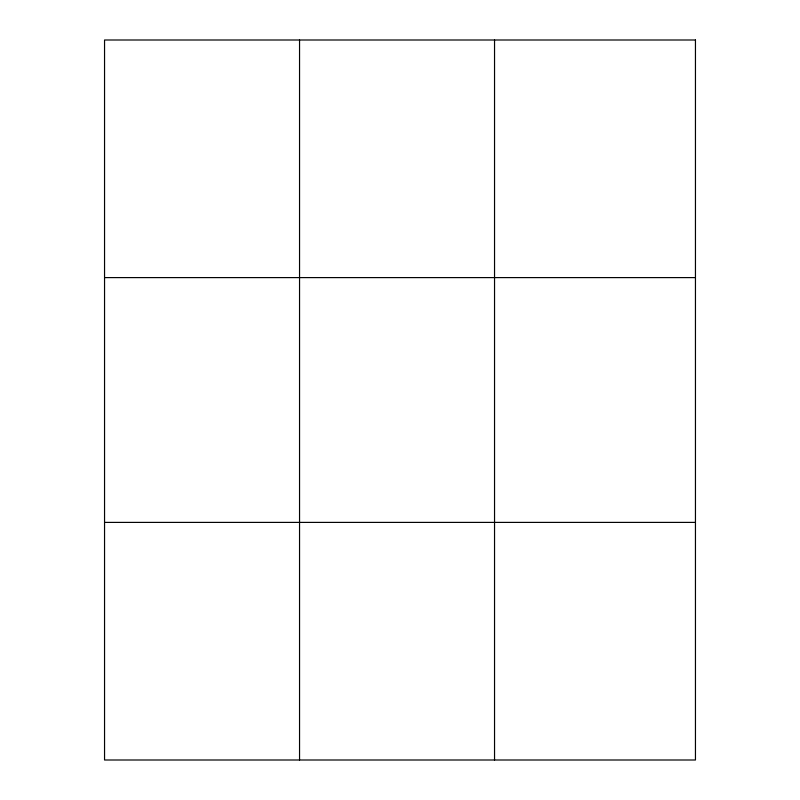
<?xml version="1.0" encoding="UTF-8"?>
<svg xmlns="http://www.w3.org/2000/svg" width="800" height="800" viewBox="0 0 800 800"><rect width="100%" height="100%" fill="white"/><g stroke="black" fill="none" stroke-linecap="round" stroke-linejoin="round"><path stroke-width="1.2" d="M299.55 760L299.55 40M494.54 760L494.54 40M104.55 277.6L695.45 277.6M104.55 522.4L695.45 522.4M695.45 40L695.45 760L104.55 760L104.55 40L695.45 40"/></g></svg>
